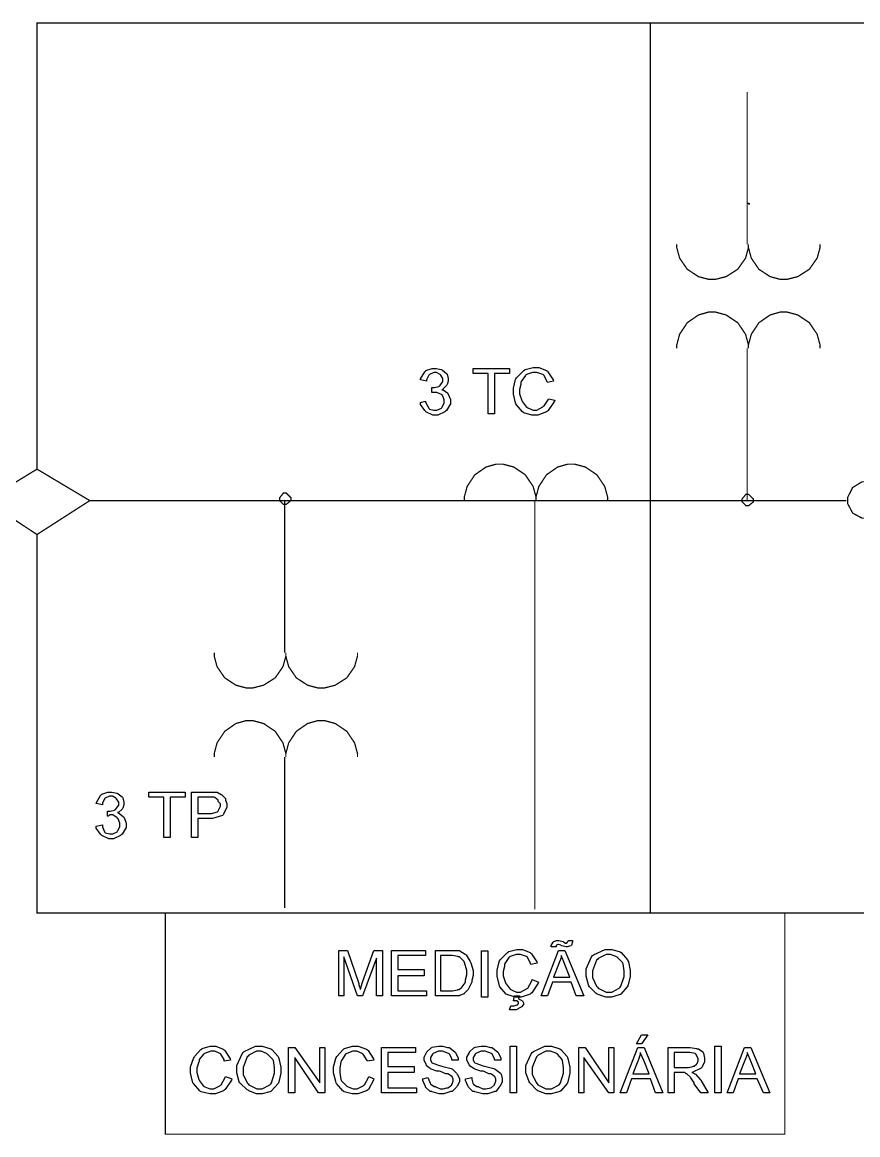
# Model space of a CAD drawing. Header units: metres. Extents: x -593 to 248, y 430 to 1024.
# Drawn here: x -22.33 to 5.87, y 571.32 to 608.83 of the extents above; entities that cross this region are included whole.
import ezdxf

# ---------------------------------------------------------------- set-up
doc = ezdxf.new("R2010")
doc.units = ezdxf.units.M
doc.header["$MEASUREMENT"] = 0
for name, color, linetype in [('C00-7E-FF', 150, 'Continuous'), ('CFF-00-00', 1, 'Continuous'), ('CFF-7E-00', 30, 'Continuous')]:
    doc.layers.add(name, color=color, linetype=linetype)

msp = doc.modelspace()

# ---------------------------------------------------------------- linework, layer by layer
at = {"layer": 'C00-7E-FF', "const_width": 0.0423}
for points in [[(-21.829, 593.761), (-21.829, 608.808), (38.228, 608.808), (38.228, 593.761)], [(-1.132, 608.808), (-1.132, 578.796)], [(2.136, 606.476), (2.136, 601.346)], [(-0.24, 601.346), (-0.24, 601.229), (-0.145, 600.876), (0.114, 600.5), (0.492, 600.252), (0.833, 600.161), (0.948, 600.161), (1.066, 600.161), (1.425, 600.252), (1.816, 600.5), (2.081, 600.876), (2.178, 601.229), (2.178, 601.346)], [(2.178, 601.346), (2.178, 601.229), (2.274, 600.876), (2.532, 600.5), (2.91, 600.252), (3.249, 600.161), (3.364, 600.161), (3.482, 600.161), (3.842, 600.252), (4.233, 600.5), (4.496, 600.876), (4.594, 601.229), (4.594, 601.346)], [(2.178, 597.83), (2.178, 597.95), (2.081, 598.308), (1.816, 598.699), (1.425, 598.96), (1.066, 599.057), (0.948, 599.057), (0.833, 599.057), (0.492, 598.96), (0.114, 598.699), (-0.145, 598.308), (-0.24, 597.95), (-0.24, 597.83)], [(4.594, 597.83), (4.594, 597.95), (4.496, 598.308), (4.233, 598.699), (3.842, 598.96), (3.482, 599.057), (3.364, 599.057), (3.249, 599.057), (2.91, 598.96), (2.532, 598.699), (2.274, 598.308), (2.178, 597.95), (2.178, 597.83)], [(2.136, 592.7), (2.136, 597.83)], [(-4.99, 592.7), (-4.99, 592.82), (-5.088, 593.178), (-5.351, 593.57), (-5.743, 593.833), (-6.102, 593.929), (-6.221, 593.929), (-6.335, 593.929), (-6.675, 593.833), (-7.055, 593.57), (-7.314, 593.178), (-7.409, 592.82), (-7.409, 592.7)], [(-2.574, 592.7), (-2.574, 592.82), (-2.672, 593.178), (-2.936, 593.57), (-3.327, 593.833), (-3.687, 593.929), (-3.805, 593.929), (-3.92, 593.929), (-4.259, 593.833), (-4.636, 593.57), (-4.895, 593.178), (-4.99, 592.82), (-4.99, 592.7)], [(-20.047, 592.7), (5.486, 592.7)], [(-13.261, 592.741), (-13.261, 592.795), (-13.42, 592.954), (-13.472, 592.954), (-13.515, 592.954), (-13.642, 592.795), (-13.642, 592.741)], [(-13.642, 592.741), (-13.642, 592.7), (-13.515, 592.573), (-13.472, 592.573), (-13.42, 592.573), (-13.261, 592.7), (-13.261, 592.741)], [(-13.472, 592.7), (-13.472, 587.572)], [(-5.031, 578.922), (-5.031, 592.7)], [(2.347, 592.7), (2.347, 592.754), (2.188, 592.911), (2.136, 592.911), (2.091, 592.911), (1.963, 592.754), (1.963, 592.7)], [(1.963, 592.7), (1.963, 592.659), (2.091, 592.53), (2.136, 592.53), (2.188, 592.53), (2.347, 592.659), (2.347, 592.7)], [(-21.829, 591.556), (-21.829, 578.796), (-13.811, 578.796)], [(-15.848, 587.572), (-15.848, 587.455), (-15.753, 587.1), (-15.494, 586.723), (-15.116, 586.475), (-14.774, 586.384), (-14.66, 586.384), (-14.541, 586.384), (-14.183, 586.475), (-13.792, 586.723), (-13.529, 587.1), (-13.431, 587.455), (-13.431, 587.572)], [(-13.431, 587.572), (-13.431, 587.455), (-13.336, 587.1), (-13.077, 586.723), (-12.698, 586.475), (-12.356, 586.384), (-12.242, 586.384), (-12.123, 586.384), (-11.765, 586.475), (-11.375, 586.723), (-11.113, 587.1), (-11.015, 587.455), (-11.015, 587.572)], [(-13.431, 584.053), (-13.431, 584.173), (-13.529, 584.531), (-13.792, 584.921), (-14.183, 585.184), (-14.541, 585.281), (-14.66, 585.281), (-14.774, 585.281), (-15.116, 585.184), (-15.494, 584.921), (-15.753, 584.531), (-15.848, 584.173), (-15.848, 584.053)], [(-11.015, 584.053), (-11.015, 584.173), (-11.113, 584.531), (-11.375, 584.921), (-11.765, 585.184), (-12.123, 585.281), (-12.242, 585.281), (-12.356, 585.281), (-12.698, 585.184), (-13.077, 584.921), (-13.336, 584.531), (-13.431, 584.173), (-13.431, 584.053)], [(-13.472, 578.965), (-13.472, 584.053)], [(3.405, 578.796), (10.83, 578.796)]]:
    msp.add_lwpolyline(points, dxfattribs=at)
for points in [[(-20.047, 592.7), (-21.829, 593.761), (-23.566, 592.7), (-21.829, 591.556), (-20.047, 592.7)], [(6.758, 592.7), (6.758, 592.811), (6.565, 593.144), (6.23, 593.334), (6.119, 593.334), (6.013, 593.334), (5.697, 593.144), (5.527, 592.811), (5.527, 592.7), (5.527, 592.595), (5.697, 592.277), (6.013, 592.107), (6.119, 592.107), (6.23, 592.107), (6.565, 592.277), (6.758, 592.595), (6.758, 592.7)], [(3.405, 571.338), (3.405, 578.796), (-17.501, 578.796), (-17.501, 571.338), (3.405, 571.338)]]:
    msp.add_lwpolyline(points, close=True, dxfattribs=at)
at = {"layer": 'CFF-00-00', "const_width": 0.0423}
for points in [[(2.178, 602.703), (2.178, 602.746)], [(2.178, 602.703), (2.22, 602.703)], [(2.178, 602.703), (2.22, 602.703)], [(2.178, 602.703), (2.22, 602.703)]]:
    msp.add_lwpolyline(points, dxfattribs=at)
msp.add_lwpolyline([(2.178, 602.703), (2.22, 602.703), (2.22, 602.703), (2.178, 602.703)], close=True, dxfattribs=at)
msp.add_lwpolyline([(2.178, 602.703), (2.22, 602.703), (2.22, 602.703), (2.178, 602.703)], close=True, dxfattribs=at)
at = {"layer": 'CFF-00-00'}
msp.add_lwpolyline([(2.178, 602.703), (2.22, 602.703), (2.22, 602.703), (2.178, 602.703)], close=True, dxfattribs=at)
msp.add_lwpolyline([(2.178, 602.703), (2.22, 602.703), (2.22, 602.703), (2.178, 602.703)], close=True, dxfattribs=at)
at = {"layer": 'CFF-7E-00'}
for points in [[(-8.893, 596.007), (-8.723, 596.049), (-8.714, 596.017), (-8.608, 595.817), (-8.597, 595.795), (-8.587, 595.785), (-8.435, 595.752), (-8.384, 595.752), (-8.332, 595.752), (-8.183, 595.817), (-8.172, 595.838), (-8.162, 595.849), (-8.088, 595.999), (-8.088, 596.049), (-8.088, 596.102), (-8.151, 596.251), (-8.172, 596.261), (-8.183, 596.283), (-8.335, 596.345), (-8.384, 596.345), (-8.416, 596.345), (-8.488, 596.345), (-8.511, 596.345), (-8.511, 596.514), (-8.511, 596.514), (-8.47, 596.514), (-8.47, 596.514), (-8.417, 596.514), (-8.269, 596.547), (-8.258, 596.557), (-8.237, 596.568), (-8.131, 596.72), (-8.131, 596.769), (-8.131, 596.812), (-8.205, 596.929), (-8.215, 596.939), (-8.226, 596.95), (-8.346, 597.023), (-8.384, 597.023), (-8.438, 597.023), (-8.587, 596.95), (-8.597, 596.939), (-8.608, 596.929), (-8.681, 596.777), (-8.681, 596.727), (-8.893, 596.769), (-8.883, 596.801), (-8.746, 597.045), (-8.723, 597.066), (-8.703, 597.088), (-8.496, 597.15), (-8.427, 597.15), (-8.364, 597.15), (-8.194, 597.118), (-8.172, 597.107), (-8.151, 597.097), (-8.012, 596.991), (-8.001, 596.98), (-7.992, 596.959), (-7.958, 596.818), (-7.958, 596.769), (-7.958, 596.728), (-7.992, 596.611), (-8.001, 596.6), (-8.012, 596.579), (-8.151, 596.441), (-8.172, 596.43), (-8.12, 596.43), (-7.969, 596.326), (-7.958, 596.304), (-7.949, 596.294), (-7.874, 596.111), (-7.874, 596.049), (-7.874, 595.965), (-8.011, 595.743), (-8.042, 595.711), (-8.065, 595.69), (-8.305, 595.583), (-8.384, 595.583), (-8.47, 595.583), (-8.703, 595.69), (-8.723, 595.711), (-8.746, 595.733), (-8.893, 595.94), (-8.893, 596.007)], [(-6.601, 595.626), (-6.601, 596.983), (-7.112, 596.983), (-7.112, 597.152), (-5.882, 597.152), (-5.882, 596.983), (-6.389, 596.983), (-6.389, 595.626), (-6.601, 595.626)], [(-4.567, 596.134), (-4.355, 596.091), (-4.366, 596.05), (-4.577, 595.733), (-4.608, 595.711), (-4.631, 595.69), (-4.932, 595.583), (-5.031, 595.583), (-5.128, 595.583), (-5.396, 595.658), (-5.416, 595.668), (-5.448, 595.69), (-5.649, 595.933), (-5.67, 595.965), (-5.681, 595.996), (-5.755, 596.29), (-5.755, 596.388), (-5.755, 596.494), (-5.681, 596.779), (-5.67, 596.811), (-5.649, 596.844), (-5.405, 597.086), (-5.373, 597.107), (-5.352, 597.118), (-5.081, 597.192), (-4.99, 597.192), (-4.895, 597.192), (-4.64, 597.088), (-4.608, 597.066), (-4.588, 597.045), (-4.409, 596.769), (-4.398, 596.727), (-4.608, 596.684), (-4.619, 596.716), (-4.726, 596.929), (-4.735, 596.939), (-4.757, 596.95), (-4.964, 597.023), (-5.031, 597.023), (-5.107, 597.023), (-5.31, 596.95), (-5.331, 596.939), (-5.342, 596.918), (-5.49, 596.716), (-5.5, 596.684), (-5.5, 596.611), (-5.543, 596.444), (-5.543, 596.388), (-5.543, 596.304), (-5.47, 596.07), (-5.459, 596.049), (-5.449, 596.028), (-5.311, 595.849), (-5.289, 595.838), (-5.269, 595.828), (-5.091, 595.752), (-5.031, 595.752), (-4.958, 595.752), (-4.757, 595.86), (-4.735, 595.88), (-4.715, 595.892), (-4.578, 596.102), (-4.567, 596.134)], [(-19.836, 581.723), (-19.624, 581.764), (-19.624, 581.7), (-19.548, 581.532), (-19.537, 581.51), (-19.527, 581.501), (-19.375, 581.468), (-19.325, 581.468), (-19.272, 581.468), (-19.125, 581.532), (-19.114, 581.553), (-19.104, 581.564), (-19.028, 581.714), (-19.028, 581.764), (-19.028, 581.818), (-19.093, 581.966), (-19.114, 581.976), (-19.125, 581.998), (-19.275, 582.103), (-19.325, 582.103), (-19.356, 582.103), (-19.428, 582.06), (-19.451, 582.06), (-19.451, 582.23), (-19.451, 582.23), (-19.41, 582.23), (-19.41, 582.23), (-19.358, 582.23), (-19.209, 582.263), (-19.198, 582.272), (-19.177, 582.283), (-19.071, 582.435), (-19.071, 582.485), (-19.071, 582.527), (-19.145, 582.643), (-19.155, 582.653), (-19.166, 582.664), (-19.286, 582.738), (-19.325, 582.738), (-19.378, 582.738), (-19.527, 582.664), (-19.537, 582.653), (-19.548, 582.643), (-19.624, 582.493), (-19.624, 582.442), (-19.836, 582.485), (-19.826, 582.516), (-19.688, 582.76), (-19.666, 582.781), (-19.646, 582.803), (-19.438, 582.865), (-19.367, 582.865), (-19.304, 582.865), (-19.136, 582.833), (-19.114, 582.822), (-19.093, 582.812), (-18.955, 582.707), (-18.944, 582.695), (-18.934, 582.675), (-18.902, 582.533), (-18.902, 582.485), (-18.902, 582.443), (-18.934, 582.326), (-18.944, 582.315), (-18.955, 582.294), (-19.075, 582.188), (-19.114, 582.188), (-19.093, 582.179), (-18.913, 582.041), (-18.902, 582.019), (-18.892, 582.009), (-18.817, 581.826), (-18.817, 581.764), (-18.817, 581.68), (-18.955, 581.458), (-18.987, 581.426), (-19.009, 581.405), (-19.246, 581.298), (-19.325, 581.298), (-19.41, 581.298), (-19.646, 581.405), (-19.666, 581.426), (-19.688, 581.448), (-19.836, 581.655), (-19.836, 581.723)], [(-17.544, 581.341), (-17.544, 582.698), (-18.055, 582.698), (-18.055, 582.868), (-16.825, 582.868), (-16.825, 582.698), (-17.333, 582.698), (-17.333, 581.341), (-17.544, 581.341)], [(-16.61, 581.341), (-16.61, 582.865), (-16.017, 582.865), (-15.965, 582.865), (-15.847, 582.865), (-15.806, 582.865), (-15.754, 582.865), (-15.616, 582.792), (-15.594, 582.781), (-15.585, 582.771), (-15.479, 582.664), (-15.467, 582.653), (-15.467, 582.6), (-15.425, 582.482), (-15.425, 582.442), (-15.425, 582.358), (-15.531, 582.125), (-15.552, 582.103), (-15.574, 582.082), (-15.907, 581.976), (-16.017, 581.976), (-16.399, 581.976), (-16.399, 581.341), (-16.61, 581.341)], [(-16.399, 582.146), (-16.017, 582.146), (-15.944, 582.146), (-15.743, 582.209), (-15.721, 582.23), (-15.712, 582.241), (-15.637, 582.392), (-15.637, 582.442), (-15.637, 582.473), (-15.712, 582.559), (-15.721, 582.569), (-15.721, 582.6), (-15.827, 582.686), (-15.848, 582.695), (-15.848, 582.695), (-15.976, 582.695), (-16.017, 582.695), (-16.399, 582.695), (-16.399, 582.146)], [(-4.482, 577.653), (-4.482, 577.696), (-4.409, 577.813), (-4.398, 577.823), (-4.388, 577.834), (-4.3, 577.864), (-4.269, 577.864), (-4.217, 577.864), (-4.081, 577.834), (-4.059, 577.823), (-4.049, 577.813), (-3.993, 577.78), (-3.973, 577.78), (-3.973, 577.78), (-3.932, 577.813), (-3.932, 577.823), (-3.932, 577.823), (-3.889, 577.854), (-3.889, 577.864), (-3.763, 577.864), (-3.763, 577.823), (-3.795, 577.706), (-3.805, 577.695), (-3.816, 577.685), (-3.935, 577.653), (-3.973, 577.653), (-3.973, 577.653), (-4.122, 577.685), (-4.143, 577.695), (-4.154, 577.706), (-4.228, 577.737), (-4.228, 577.737), (-4.25, 577.737), (-4.303, 577.706), (-4.312, 577.695), (-4.312, 577.695), (-4.312, 577.653), (-4.312, 577.653), (-4.482, 577.653)], [(-11.649, 576), (-11.649, 577.525), (-11.353, 577.525), (-10.972, 576.422), (-10.972, 576.37), (-10.927, 576.25), (-10.927, 576.21), (-10.917, 576.221), (-10.854, 576.433), (-10.843, 576.465), (-10.461, 577.525), (-10.165, 577.525), (-10.165, 576), (-10.377, 576), (-10.377, 577.271), (-10.843, 576), (-11.015, 576), (-11.48, 577.314), (-11.48, 576), (-11.649, 576)], [(-9.868, 576), (-9.868, 577.525), (-8.723, 577.525), (-8.723, 577.357), (-9.658, 577.357), (-9.658, 576.888), (-8.766, 576.888), (-8.766, 576.676), (-9.658, 576.676), (-9.658, 576.169), (-8.681, 576.169), (-8.681, 576), (-9.868, 576)], [(-8.384, 576), (-8.384, 577.525), (-7.874, 577.525), (-7.8, 577.525), (-7.633, 577.525), (-7.577, 577.525), (-7.556, 577.515), (-7.377, 577.409), (-7.366, 577.398), (-7.345, 577.388), (-7.207, 577.164), (-7.196, 577.142), (-7.187, 577.11), (-7.112, 576.85), (-7.112, 576.762), (-7.112, 576.688), (-7.154, 576.522), (-7.154, 576.465), (-7.165, 576.445), (-7.271, 576.232), (-7.28, 576.21), (-7.292, 576.201), (-7.399, 576.094), (-7.409, 576.083), (-7.42, 576.074), (-7.567, 576.01), (-7.577, 576), (-7.642, 576), (-7.785, 576), (-7.832, 576), (-8.384, 576)], [(-8.215, 576.169), (-7.874, 576.169), (-7.811, 576.169), (-7.642, 576.201), (-7.619, 576.21), (-7.588, 576.21), (-7.504, 576.286), (-7.493, 576.296), (-7.483, 576.307), (-7.377, 576.445), (-7.366, 576.465), (-7.366, 576.54), (-7.323, 576.706), (-7.323, 576.762), (-7.323, 576.857), (-7.399, 577.121), (-7.409, 577.142), (-7.42, 577.164), (-7.57, 577.314), (-7.619, 577.314), (-7.63, 577.325), (-7.814, 577.357), (-7.874, 577.357), (-8.215, 577.357), (-8.215, 576.169)], [(-6.831, 577.521), (-6.619, 577.521), (-6.619, 575.954), (-6.831, 575.954), (-6.831, 577.521)], [(-5.117, 576.549), (-4.905, 576.465), (-4.916, 576.424), (-5.128, 576.106), (-5.16, 576.083), (-5.193, 576.063), (-5.488, 575.957), (-5.586, 575.957), (-5.681, 575.957), (-5.945, 576.031), (-5.966, 576.041), (-5.998, 576.063), (-6.211, 576.305), (-6.221, 576.337), (-6.232, 576.38), (-6.305, 576.667), (-6.305, 576.762), (-6.305, 576.868), (-6.232, 577.153), (-6.221, 577.184), (-6.2, 577.218), (-5.956, 577.463), (-5.923, 577.484), (-5.902, 577.495), (-5.634, 577.568), (-5.543, 577.568), (-5.448, 577.568), (-5.193, 577.463), (-5.16, 577.441), (-5.139, 577.42), (-4.958, 577.143), (-4.947, 577.099), (-5.16, 577.058), (-5.171, 577.09), (-5.279, 577.304), (-5.289, 577.314), (-5.311, 577.325), (-5.518, 577.398), (-5.586, 577.398), (-5.66, 577.398), (-5.861, 577.325), (-5.882, 577.314), (-5.904, 577.293), (-6.042, 577.09), (-6.051, 577.058), (-6.051, 576.985), (-6.093, 576.818), (-6.093, 576.762), (-6.093, 576.678), (-6.02, 576.445), (-6.009, 576.422), (-5.999, 576.402), (-5.861, 576.221), (-5.839, 576.21), (-5.819, 576.201), (-5.645, 576.126), (-5.586, 576.126), (-5.513, 576.126), (-5.311, 576.232), (-5.289, 576.253), (-5.269, 576.264), (-5.128, 576.508), (-5.117, 576.549)], [(-4.821, 576), (-4.228, 577.525), (-4.016, 577.525), (-3.378, 576), (-3.633, 576), (-3.805, 576.465), (-4.439, 576.465), (-4.608, 576), (-4.821, 576)], [(-4.398, 576.633), (-3.846, 576.633), (-4.016, 577.058), (-4.027, 577.09), (-4.133, 577.336), (-4.143, 577.357), (-4.143, 577.283), (-4.219, 577.09), (-4.228, 577.058), (-4.398, 576.633)], [(-3.294, 576.762), (-3.294, 576.91), (-3.115, 577.314), (-3.082, 577.357), (-3.05, 577.388), (-2.661, 577.568), (-2.532, 577.568), (-2.437, 577.568), (-2.18, 577.495), (-2.149, 577.484), (-2.117, 577.463), (-1.905, 577.218), (-1.894, 577.184), (-1.873, 577.153), (-1.81, 576.859), (-1.81, 576.762), (-1.81, 576.655), (-1.884, 576.37), (-1.894, 576.337), (-1.916, 576.305), (-2.128, 576.063), (-2.149, 576.041), (-2.18, 576.031), (-2.445, 575.957), (-2.532, 575.957), (-2.638, 575.957), (-2.923, 576.063), (-2.955, 576.083), (-2.977, 576.094), (-3.189, 576.305), (-3.21, 576.337), (-3.221, 576.37), (-3.294, 576.664), (-3.294, 576.762)], [(-3.082, 576.719), (-3.082, 576.614), (-2.945, 576.328), (-2.913, 576.296), (-2.893, 576.264), (-2.623, 576.126), (-2.532, 576.126), (-2.437, 576.126), (-2.18, 576.264), (-2.149, 576.296), (-2.128, 576.328), (-2.021, 576.654), (-2.021, 576.762), (-2.021, 576.847), (-2.054, 577.079), (-2.063, 577.099), (-2.074, 577.121), (-2.255, 577.304), (-2.276, 577.314), (-2.297, 577.325), (-2.474, 577.398), (-2.532, 577.398), (-2.628, 577.398), (-2.893, 577.262), (-2.913, 577.229), (-2.945, 577.208), (-3.082, 576.842), (-3.082, 576.719)], [(-5.755, 575.83), (-5.712, 576), (-5.543, 576), (-5.586, 575.914), (-5.576, 575.904), (-5.47, 575.841), (-5.459, 575.83), (-5.449, 575.83), (-5.416, 575.767), (-5.416, 575.744), (-5.416, 575.713), (-5.479, 575.629), (-5.5, 575.618), (-5.511, 575.608), (-5.663, 575.534), (-5.712, 575.534), (-5.712, 575.534), (-5.84, 575.534), (-5.882, 575.534), (-5.839, 575.66), (-5.819, 575.66), (-5.755, 575.66), (-5.755, 575.66), (-5.723, 575.66), (-5.627, 575.703), (-5.627, 575.703), (-5.617, 575.703), (-5.586, 575.744), (-5.586, 575.744), (-5.586, 575.744), (-5.586, 575.787), (-5.586, 575.787), (-5.586, 575.787), (-5.627, 575.82), (-5.627, 575.83), (-5.66, 575.83), (-5.732, 575.83), (-5.755, 575.83)], [(-1.598, 574.387), (-1.428, 574.683), (-1.217, 574.683), (-1.428, 574.387), (-1.598, 574.387)], [(-15.467, 573.287), (-15.253, 573.202), (-15.265, 573.159), (-15.479, 572.841), (-15.51, 572.819), (-15.532, 572.798), (-15.801, 572.692), (-15.891, 572.692), (-15.997, 572.692), (-16.293, 572.767), (-16.314, 572.776), (-16.336, 572.798), (-16.548, 573.041), (-16.568, 573.073), (-16.58, 573.117), (-16.653, 573.403), (-16.653, 573.498), (-16.653, 573.604), (-16.548, 573.89), (-16.526, 573.921), (-16.516, 573.954), (-16.304, 574.197), (-16.272, 574.218), (-16.252, 574.229), (-15.981, 574.303), (-15.891, 574.303), (-15.795, 574.303), (-15.542, 574.198), (-15.51, 574.176), (-15.49, 574.156), (-15.309, 573.88), (-15.298, 573.837), (-15.51, 573.795), (-15.51, 573.86), (-15.627, 574.04), (-15.637, 574.05), (-15.659, 574.061), (-15.833, 574.134), (-15.891, 574.134), (-15.965, 574.134), (-16.177, 574.061), (-16.187, 574.05), (-16.209, 574.029), (-16.356, 573.854), (-16.356, 573.795), (-16.367, 573.774), (-16.44, 573.567), (-16.44, 573.498), (-16.44, 573.414), (-16.367, 573.182), (-16.356, 573.159), (-16.347, 573.139), (-16.209, 572.957), (-16.187, 572.946), (-16.166, 572.936), (-15.993, 572.862), (-15.933, 572.862), (-15.86, 572.862), (-15.659, 572.968), (-15.637, 572.989), (-15.616, 572.999), (-15.479, 573.245), (-15.467, 573.287)], [(-15.084, 573.498), (-15.084, 573.647), (-14.904, 574.05), (-14.872, 574.091), (-14.84, 574.123), (-14.452, 574.303), (-14.322, 574.303), (-14.227, 574.303), (-13.972, 574.229), (-13.941, 574.218), (-13.909, 574.197), (-13.695, 573.954), (-13.684, 573.921), (-13.664, 573.89), (-13.599, 573.596), (-13.599, 573.498), (-13.599, 573.392), (-13.664, 573.106), (-13.684, 573.073), (-13.695, 573.041), (-13.92, 572.798), (-13.941, 572.776), (-13.972, 572.767), (-14.235, 572.692), (-14.322, 572.692), (-14.418, 572.692), (-14.682, 572.798), (-14.703, 572.819), (-14.734, 572.83), (-14.978, 573.052), (-14.999, 573.073), (-15.01, 573.106), (-15.084, 573.401), (-15.084, 573.498)], [(-14.872, 573.457), (-14.872, 573.351), (-14.734, 573.063), (-14.703, 573.03), (-14.682, 572.998), (-14.413, 572.862), (-14.322, 572.862), (-14.227, 572.862), (-13.972, 572.998), (-13.941, 573.03), (-13.92, 573.063), (-13.811, 573.389), (-13.811, 573.498), (-13.811, 573.584), (-13.846, 573.817), (-13.857, 573.837), (-13.868, 573.86), (-14.047, 574.04), (-14.068, 574.05), (-14.089, 574.061), (-14.264, 574.134), (-14.322, 574.134), (-14.418, 574.134), (-14.682, 573.996), (-14.703, 573.964), (-14.734, 573.944), (-14.872, 573.58), (-14.872, 573.457)], [(-13.345, 572.733), (-13.345, 574.26), (-13.133, 574.26), (-12.284, 573.073), (-12.284, 574.26), (-12.115, 574.26), (-12.115, 572.733), (-12.327, 572.733), (-13.133, 573.921), (-13.133, 572.733), (-13.345, 572.733)], [(-10.63, 573.287), (-10.461, 573.202), (-10.472, 573.159), (-10.642, 572.841), (-10.673, 572.819), (-10.705, 572.798), (-11.001, 572.692), (-11.099, 572.692), (-11.194, 572.692), (-11.459, 572.767), (-11.48, 572.776), (-11.512, 572.798), (-11.725, 573.041), (-11.734, 573.073), (-11.746, 573.117), (-11.819, 573.403), (-11.819, 573.498), (-11.819, 573.604), (-11.746, 573.89), (-11.734, 573.921), (-11.714, 573.954), (-11.501, 574.197), (-11.48, 574.218), (-11.448, 574.229), (-11.187, 574.303), (-11.099, 574.303), (-10.993, 574.303), (-10.705, 574.198), (-10.673, 574.176), (-10.653, 574.156), (-10.472, 573.88), (-10.461, 573.837), (-10.673, 573.795), (-10.684, 573.826), (-10.822, 574.04), (-10.843, 574.05), (-10.854, 574.061), (-11.039, 574.134), (-11.099, 574.134), (-11.173, 574.134), (-11.375, 574.061), (-11.395, 574.05), (-11.417, 574.029), (-11.555, 573.826), (-11.565, 573.795), (-11.576, 573.774), (-11.608, 573.567), (-11.608, 573.498), (-11.608, 573.414), (-11.576, 573.182), (-11.565, 573.159), (-11.555, 573.139), (-11.375, 572.957), (-11.353, 572.946), (-11.332, 572.936), (-11.158, 572.862), (-11.099, 572.862), (-11.025, 572.862), (-10.822, 572.968), (-10.8, 572.989), (-10.779, 572.999), (-10.642, 573.245), (-10.63, 573.287)], [(-10.207, 572.733), (-10.207, 574.26), (-9.062, 574.26), (-9.062, 574.091), (-9.995, 574.091), (-9.995, 573.622), (-9.104, 573.622), (-9.104, 573.412), (-9.995, 573.412), (-9.995, 572.903), (-9.02, 572.903), (-9.02, 572.733), (-10.207, 572.733)], [(-8.807, 573.202), (-8.638, 573.245), (-8.628, 573.224), (-8.565, 573.052), (-8.554, 573.03), (-8.544, 573.02), (-8.424, 572.946), (-8.384, 572.946), (-8.375, 572.936), (-8.223, 572.862), (-8.172, 572.862), (-8.12, 572.862), (-8, 572.903), (-7.958, 572.903), (-7.938, 572.914), (-7.832, 573.001), (-7.832, 573.03), (-7.822, 573.03), (-7.789, 573.128), (-7.789, 573.159), (-7.789, 573.192), (-7.822, 573.278), (-7.832, 573.287), (-7.832, 573.287), (-7.938, 573.362), (-7.958, 573.372), (-8.034, 573.372), (-8.216, 573.448), (-8.258, 573.457), (-8.332, 573.457), (-8.533, 573.531), (-8.554, 573.541), (-8.565, 573.552), (-8.681, 573.639), (-8.681, 573.668), (-8.692, 573.69), (-8.766, 573.833), (-8.766, 573.88), (-8.766, 573.934), (-8.692, 574.07), (-8.681, 574.091), (-8.671, 574.113), (-8.533, 574.251), (-8.511, 574.26), (-8.49, 574.271), (-8.284, 574.303), (-8.215, 574.303), (-8.141, 574.303), (-7.972, 574.26), (-7.916, 574.26), (-7.895, 574.251), (-7.716, 574.102), (-7.705, 574.091), (-7.695, 574.07), (-7.619, 573.897), (-7.619, 573.837), (-7.832, 573.837), (-7.832, 573.891), (-7.906, 574.04), (-7.916, 574.05), (-7.938, 574.061), (-8.146, 574.134), (-8.215, 574.134), (-8.28, 574.134), (-8.46, 574.061), (-8.47, 574.05), (-8.481, 574.04), (-8.554, 573.92), (-8.554, 573.88), (-8.554, 573.848), (-8.522, 573.764), (-8.511, 573.753), (-8.501, 573.743), (-8.215, 573.636), (-8.172, 573.625), (-8.13, 573.615), (-7.854, 573.552), (-7.832, 573.541), (-7.811, 573.531), (-7.673, 573.394), (-7.662, 573.372), (-7.653, 573.362), (-7.577, 573.21), (-7.577, 573.159), (-7.577, 573.107), (-7.653, 572.957), (-7.662, 572.946), (-7.673, 572.925), (-7.825, 572.776), (-7.874, 572.776), (-7.896, 572.767), (-8.103, 572.692), (-8.172, 572.692), (-8.258, 572.692), (-8.49, 572.767), (-8.511, 572.776), (-8.565, 572.776), (-8.714, 572.925), (-8.723, 572.946), (-8.734, 572.968), (-8.807, 573.144), (-8.807, 573.202)], [(-7.366, 573.202), (-7.154, 573.245), (-7.154, 573.191), (-7.123, 573.052), (-7.112, 573.03), (-7.103, 573.02), (-6.983, 572.946), (-6.943, 572.946), (-6.933, 572.936), (-6.782, 572.862), (-6.731, 572.862), (-6.678, 572.862), (-6.517, 572.903), (-6.517, 572.903), (-6.497, 572.914), (-6.389, 573.001), (-6.389, 573.03), (-6.379, 573.03), (-6.348, 573.128), (-6.348, 573.159), (-6.348, 573.192), (-6.379, 573.278), (-6.389, 573.287), (-6.389, 573.287), (-6.497, 573.362), (-6.517, 573.372), (-6.582, 573.372), (-6.742, 573.448), (-6.773, 573.457), (-6.848, 573.457), (-7.06, 573.531), (-7.07, 573.541), (-7.092, 573.552), (-7.239, 573.639), (-7.239, 573.668), (-7.25, 573.69), (-7.323, 573.833), (-7.323, 573.88), (-7.323, 573.934), (-7.25, 574.07), (-7.239, 574.091), (-7.23, 574.113), (-7.092, 574.251), (-7.07, 574.26), (-7.038, 574.271), (-6.839, 574.303), (-6.773, 574.303), (-6.699, 574.303), (-6.531, 574.26), (-6.474, 574.26), (-6.454, 574.251), (-6.273, 574.102), (-6.262, 574.091), (-6.252, 574.07), (-6.178, 573.897), (-6.178, 573.837), (-6.389, 573.837), (-6.389, 573.891), (-6.465, 574.04), (-6.474, 574.05), (-6.497, 574.061), (-6.704, 574.134), (-6.773, 574.134), (-6.837, 574.134), (-7.017, 574.061), (-7.027, 574.05), (-7.038, 574.04), (-7.112, 573.92), (-7.112, 573.88), (-7.112, 573.848), (-7.081, 573.764), (-7.07, 573.753), (-7.06, 573.743), (-6.773, 573.636), (-6.731, 573.625), (-6.688, 573.615), (-6.411, 573.552), (-6.389, 573.541), (-6.368, 573.531), (-6.189, 573.394), (-6.178, 573.372), (-6.168, 573.362), (-6.135, 573.21), (-6.135, 573.159), (-6.135, 573.107), (-6.2, 572.957), (-6.221, 572.946), (-6.232, 572.925), (-6.35, 572.776), (-6.389, 572.776), (-6.411, 572.767), (-6.619, 572.692), (-6.688, 572.692), (-6.784, 572.692), (-7.049, 572.767), (-7.07, 572.776), (-7.123, 572.776), (-7.271, 572.925), (-7.28, 572.946), (-7.292, 572.968), (-7.366, 573.144), (-7.366, 573.202)], [(-5.857, 574.303), (-5.646, 574.303), (-5.646, 572.736), (-5.857, 572.736), (-5.857, 574.303)], [(-5.331, 573.498), (-5.331, 573.647), (-5.15, 574.05), (-5.117, 574.091), (-5.076, 574.123), (-4.695, 574.303), (-4.567, 574.303), (-4.472, 574.303), (-4.217, 574.229), (-4.185, 574.218), (-4.154, 574.197), (-3.943, 573.954), (-3.932, 573.921), (-3.911, 573.89), (-3.846, 573.596), (-3.846, 573.498), (-3.846, 573.392), (-3.911, 573.106), (-3.932, 573.073), (-3.943, 573.041), (-4.154, 572.798), (-4.185, 572.776), (-4.217, 572.767), (-4.48, 572.692), (-4.567, 572.692), (-4.662, 572.692), (-4.927, 572.798), (-4.947, 572.819), (-4.979, 572.83), (-5.193, 573.052), (-5.204, 573.073), (-5.226, 573.106), (-5.331, 573.401), (-5.331, 573.498)], [(-5.117, 573.457), (-5.117, 573.351), (-4.969, 573.063), (-4.947, 573.03), (-4.927, 572.998), (-4.658, 572.862), (-4.567, 572.862), (-4.472, 572.862), (-4.207, 572.998), (-4.185, 573.03), (-4.165, 573.063), (-4.059, 573.389), (-4.059, 573.498), (-4.059, 573.584), (-4.092, 573.817), (-4.102, 573.837), (-4.112, 573.86), (-4.26, 574.04), (-4.269, 574.05), (-4.292, 574.061), (-4.498, 574.134), (-4.567, 574.134), (-4.662, 574.134), (-4.916, 573.996), (-4.947, 573.964), (-4.969, 573.944), (-5.117, 573.58), (-5.117, 573.457)], [(-3.547, 572.733), (-3.547, 574.26), (-3.337, 574.26), (-2.532, 573.073), (-2.532, 574.26), (-2.362, 574.26), (-2.362, 572.733), (-2.532, 572.733), (-3.378, 573.921), (-3.378, 572.733), (-3.547, 572.733)], [(-2.149, 572.733), (-1.556, 574.26), (-1.344, 574.26), (-0.706, 572.733), (-0.962, 572.733), (-1.132, 573.202), (-1.767, 573.202), (-1.937, 572.733), (-2.149, 572.733)], [(-1.724, 573.372), (-1.175, 573.372), (-1.344, 573.795), (-1.355, 573.826), (-1.461, 574.07), (-1.471, 574.091), (-1.471, 574.018), (-1.546, 573.826), (-1.556, 573.795), (-1.724, 573.372)], [(-0.536, 572.733), (-0.536, 574.26), (0.14, 574.26), (0.213, 574.26), (0.425, 574.229), (0.437, 574.218), (0.49, 574.218), (0.64, 574.113), (0.651, 574.091), (0.661, 574.07), (0.693, 573.897), (0.693, 573.837), (0.693, 573.774), (0.618, 573.606), (0.609, 573.584), (0.587, 573.563), (0.299, 573.425), (0.267, 573.414), (0.299, 573.414), (0.369, 573.372), (0.394, 573.372), (0.403, 573.351), (0.544, 573.182), (0.566, 573.159), (0.821, 572.733), (0.566, 572.733), (0.352, 573.03), (0.341, 573.063), (0.235, 573.235), (0.226, 573.245), (0.215, 573.267), (0.107, 573.362), (0.098, 573.372), (0.075, 573.372), (0.028, 573.414), (0.014, 573.414), (-0.018, 573.414), (-0.09, 573.414), (-0.113, 573.414), (-0.325, 573.414), (-0.325, 572.733), (-0.536, 572.733)], [(-0.325, 573.584), (0.098, 573.584), (0.15, 573.584), (0.299, 573.615), (0.31, 573.625), (0.341, 573.625), (0.425, 573.701), (0.437, 573.711), (0.446, 573.722), (0.479, 573.808), (0.479, 573.837), (0.479, 573.891), (0.403, 574.029), (0.394, 574.05), (0.383, 574.061), (0.201, 574.091), (0.14, 574.091), (-0.325, 574.091), (-0.325, 573.584)], [(1.043, 574.303), (1.254, 574.303), (1.254, 572.736), (1.043, 572.736), (1.043, 574.303)], [(1.455, 572.733), (2.05, 574.26), (2.263, 574.26), (2.898, 572.733), (2.686, 572.733), (2.475, 573.202), (1.836, 573.202), (1.667, 572.733), (1.455, 572.733)], [(1.879, 573.372), (2.432, 573.372), (2.263, 573.795), (2.251, 573.826), (2.145, 574.07), (2.136, 574.091), (2.136, 574.018), (2.06, 573.826), (2.05, 573.795), (1.879, 573.372)]]:
    msp.add_lwpolyline(points, close=True, dxfattribs=at)

doc.saveas('drawing.dxf')
